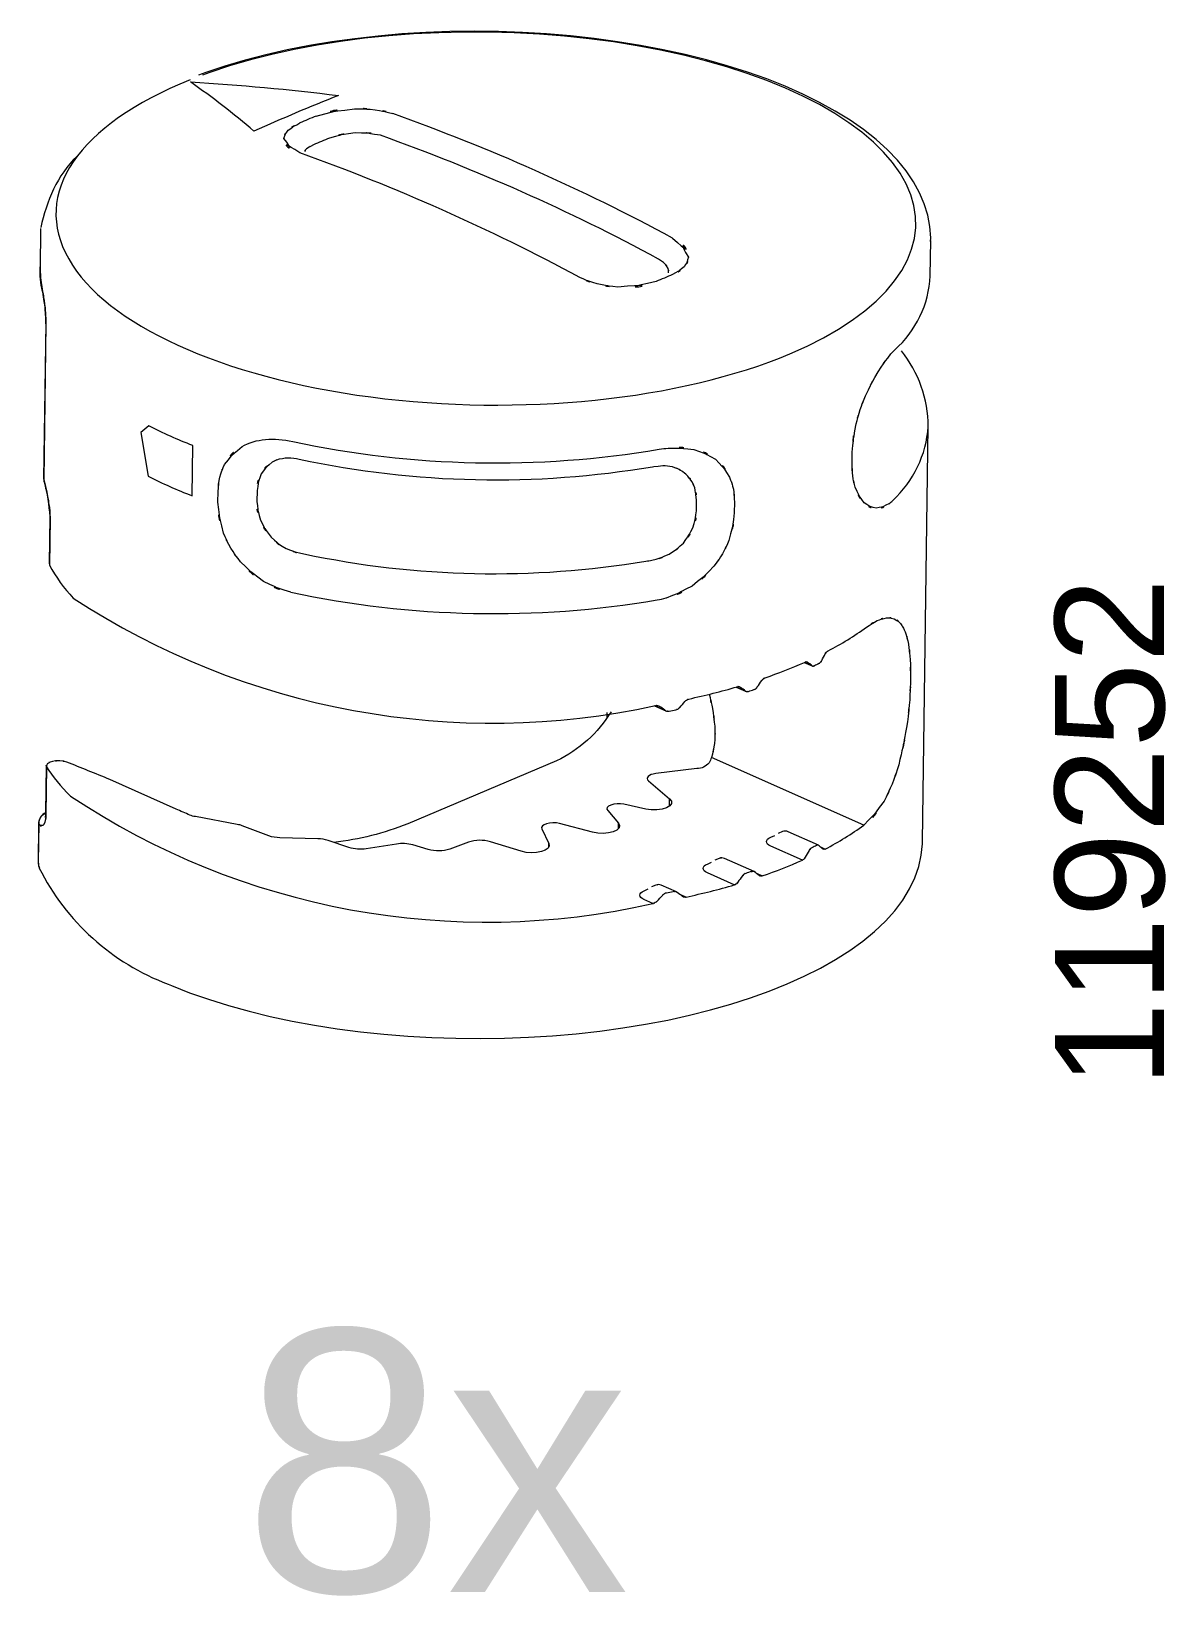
# Model space of a CAD drawing. Header units: metres. Extents: x -8.4 to 7.9, y -3.9 to 2.
# Drawn here: x 1.067 to 1.15, y 0.9134 to 1.0279 of the extents above; entities that cross this region are included whole.
import ezdxf

# ---------------------------------------------------------------- set-up
doc = ezdxf.new("R2010")
doc.units = ezdxf.units.M
doc.header["$MEASUREMENT"] = 0
doc.layers.add('PDF3_Geometry_Num_Penna__7', color=7, linetype='Continuous', lineweight=18)
doc.layers.add('PDF3_Text_Num_Penna__7', color=7, linetype='Continuous', lineweight=18)
doc.styles.add('GENERATED_STYLE_2', font='')
doc.styles.get('GENERATED_STYLE_2').set_extended_font_data('Arial')

msp = doc.modelspace()

# ---------------------------------------------------------------- linework, layer by layer
at = {"layer": 'PDF3_Geometry_Num_Penna__7', "color": 7, "linetype": 'Continuous', "lineweight": 18, "flags": 128}
for points in [[(1.1328128748854, 1.012502225556781), (1.132823299660225, 1.012777737462867), (1.132762240264822, 1.013611719448856), (1.13260140088181, 1.014441233674206), (1.132351206286013, 1.01526479088537), (1.132005699463246, 1.016076434068163), (1.13156041265287, 1.01688212023677), (1.13102130286907, 1.017680360137646), (1.130382413097661, 1.018459239742417), (1.129651189606374, 1.019224716065272), (1.128827632395209, 1.019969342838476), (1.127917698478353, 1.020691630808485), (1.126919898602259, 1.021385622961111), (1.125841679034659, 1.022048340789264), (1.124693464550377, 1.022687230560673), (1.123470787388776, 1.023291867500515), (1.122176626056946, 1.02386225160879), (1.120824383836807, 1.024398382885497), (1.119411082221264, 1.024901750584183), (1.117939699717412, 1.025369376197755), (1.116419171846529, 1.025798281219122), (1.11485098786216, 1.026186976394734), (1.113242594032038, 1.026542907992326), (1.111593990356163, 1.026855651237072), (1.10991560160936, 1.027126695382518), (1.108207427791629, 1.027360508189304), (1.106475425917155, 1.027549643389698), (1.104725553000125, 1.027697079490793), (1.102963766054722, 1.027802816492588), (1.101194532841589, 1.027865365141537), (1.099420831867815, 1.027887703944733), (1.097648620147588, 1.027865365141537), (1.095888322455732, 1.027798348731949), (1.094135471031609, 1.027689633223061), (1.092406447664228, 1.027542197121966), (1.090699763100043, 1.027347104907387), (1.089018395846147, 1.027116270607693), (1.087368302916726, 1.026837780194515), (1.085756930579511, 1.026525036949769), (1.084190235848689, 1.026167616098631), (1.082668218724259, 1.025775942415926), (1.081198325473953, 1.02534256963392), (1.079786513111957, 1.024874944020348), (1.079263785117168, 1.024678362552222)], [(1.122517516193719, 1.004289587949753), (1.12378636021526, 1.004856993550935), (1.124970316784655, 1.005460141237231), (1.126073853662544, 1.006090095487362), (1.127082078313463, 1.006746856301328), (1.12800392625869, 1.007431912932676), (1.128825994216308, 1.008139308367221), (1.129552749946956, 1.008872021112054), (1.130178236436448, 1.009618137138805), (1.130699475177691, 1.010377656447474), (1.131113487663593, 1.011153557545153), (1.131423252401246, 1.011941372671203), (1.13162876939065, 1.012733655557893), (1.131727060124713, 1.013533384712314), (1.131709189082156, 1.014336092373829), (1.131590048798444, 1.015135821528251), (1.13135921449875, 1.01593257217558), (1.131022643197262, 1.016723365808723), (1.130580334893978, 1.01750820242768), (1.130033778842446, 1.018276657257627), (1.129379996535572, 1.01903468731275), (1.128630902001729, 1.019773357071769), (1.127785005987368, 1.020495645041777), (1.126842308492491, 1.021192615701497), (1.125808766531283, 1.021871715318659), (1.124685869357291, 1.022521029864893), (1.123479573984699, 1.0231405593402), (1.122191369667056, 1.023725835983938), (1.12083317043273, 1.024282816810295), (1.119396040760446, 1.024802566297992), (1.117899340946304, 1.025289552207668), (1.116343070990307, 1.025736328271591), (1.114727230892453, 1.026142894489761), (1.113063734681114, 1.026506272355084), (1.111354071609837, 1.026829440374655), (1.109607177199899, 1.02710942004138), (1.107829008465486, 1.027344722101713), (1.106025522420785, 1.027535346555653), (1.104199697572887, 1.027676825642562), (1.102360469443072, 1.027772137869532), (1.100515284299071, 1.02782277249011), (1.09867009915507, 1.027828729504296), (1.096830871025255, 1.027781073390811), (1.094999089163172, 1.02769022892448), (1.093191135357831, 1.027556196105303), (1.091405520355686, 1.027373017919095), (1.089651179678016, 1.027140694365855), (1.087929602578368, 1.026868160966862), (1.086254192338657, 1.02654946070793), (1.084627927465979, 1.026192039856792), (1.083053786467424, 1.025788452145715), (1.081534747850087, 1.025349122349524), (1.080088682656524, 1.024866604200488), (1.079542126604991, 1.024670022732362)], [(1.06771030502948, 1.013464283347761), (1.067668605930181, 1.010494711776221)], [(1.067668159154117, 1.010494562850866), (1.067693476464406, 1.009848226811725), (1.06782453077649, 1.009027648107654)], [(1.068103021189668, 1.006476854633364), (1.067946649567296, 0.9950721509749634)], [(1.12707105783722, 0.9962927431816004), (1.127082971865591, 0.997080558307651)], [(1.080680214165158, 0.993433525297849), (1.080689149686436, 0.9942198511703535)], [(1.083542410556001, 0.9942770385065356), (1.083529007274083, 0.9934907126340318)], [(1.115683480594603, 0.9927973161828234), (1.115692416115881, 0.9935851313088739)], [(1.118468533651742, 0.9934378441331337), (1.118456619623371, 0.9926515182606301)], [(1.12357041845103, 0.9817056536198776), (1.124146759573491, 0.9814495020098952)], [(1.109134637049623, 0.9780428345224845), (1.109128680035437, 0.9776466930791394)], [(1.112606087066303, 0.9785409898337583), (1.113443047559385, 0.9781686764471562)], [(1.068152464407409, 0.974062357643642), (1.068104808293924, 0.9706132464301587)], [(1.113712900301994, 0.9712067139684024), (1.113721835823273, 0.9717309312167386)], [(1.109975171751216, 0.9695400903246161), (1.109979639511856, 0.9699466565427859)], [(1.10489517897906, 0.9682115272358649), (1.104896668232607, 0.9684527863103829)], [(1.121124170575699, 0.9682675231692095), (1.120991627010068, 0.9683375180858904), (1.120894825529552, 0.9684194270309432), (1.120836744641242, 0.9685072929901815), (1.120815895091592, 0.968596648202966), (1.120836744641242, 0.9686830249086575), (1.120894825529552, 0.9687694016143493), (1.120991627010068, 0.9688498213058554), (1.121124170575699, 0.9689153484618971)], [(1.121124170575699, 0.9689168377154442), (1.121430956806259, 0.9690449135204353)], [(1.116486337181472, 0.9663078144274897), (1.116356772122934, 0.966380787851264), (1.116258481388871, 0.9664597182892238), (1.116198911247015, 0.9665490735020084), (1.116179550950911, 0.9666369394612462), (1.116198911247015, 0.9667262946740312), (1.116258481388871, 0.9668126713797223), (1.116356772122934, 0.9668886233105896), (1.116486337181472, 0.9669556397201777), (1.116797591172671, 0.9670852047787151)], [(1.111851333368983, 0.9643501906407346), (1.111720279056899, 0.9644216748109624), (1.111623477576382, 0.9645020945024692), (1.111565396688072, 0.964586981954614), (1.111544547138422, 0.9646763371673985), (1.111565396688072, 0.9647656923801828), (1.111623477576382, 0.9648505798323284), (1.111720279056899, 0.9649280210167417), (1.111851333368983, 0.9649965266798766)], [(1.111851333368983, 0.9649959309784579), (1.112159608853089, 0.9651284745440885)], [(1.11422043791061, 0.9649101499741846), (1.113115411779175, 0.9654045821515924)]]:
    msp.add_lwpolyline(points, dxfattribs=at)
for points in [[(1.083316937569075, 1.020581128195341, 0.02343750320313748), (1.078667487997186, 1.024185121777651, -0.01591872226149915), (1.089495701607771, 1.023191640736841, 0.01083760656752994)], [(1.078786628280898, 0.993905469746706), (1.078837262901476, 0.9975794582456976, -0.02531924082471544), (1.075624943001872, 0.9990101841277326), (1.075043240566644, 0.9985281127547605), (1.075573414829166, 0.9953351531512591, 0.02518200294377908)]]:
    msp.add_lwpolyline(points, format="xyb", close=True, dxfattribs=at)
for points in [[(1.129909872947385, 1.004276482518545, -0.01584698827893838), (1.130193575747976, 1.004584013375879, 0.2016171500902002), (1.132789493604721, 1.009994918286046), (1.132820767929196, 1.012569837667787)], [(1.067826615731455, 1.009027797033009), (1.067840019013373, 1.008872914664182), (1.067841508266919, 1.008859511382264, -0.0726852189113112), (1.067682753838872, 1.010658827517036)], [(1.06784150826692, 1.008855788248398, -0.03961804414294383), (1.068078001730085, 1.007041132802099, -0.02497855712643848), (1.068091405012007, 1.006543722117598), (1.067933544136087, 0.9951375292056508)], [(1.068127742798539, 0.9741496279014619), (1.068078299580798, 0.9707042398218442, 0.2885392279510578), (1.067575080807466, 0.9699225306353341), (1.067543061856219, 0.9670953317028308), (1.067553486631044, 0.9668644974031375), (1.067609929340453, 0.9666640438757907, 0.1888181152529646), (1.07704003172167, 0.9581633846328879), (1.077281290796188, 0.9580636046452784), (1.078612683466678, 0.9575408766504885), (1.080002157025477, 0.9570553799943593), (1.08145268997968, 0.9566041361697977), (1.082956836061553, 0.956185655923256), (1.084507149003365, 0.9558058962689222), (1.086103628805115, 0.9554648572067941), (1.087737339945526, 0.9551655172439659), (1.089406793171051, 0.954903408619798), (1.091100074453318, 0.954681509841383), (1.092826119313606, 0.9544983316551747), (1.094570035216451, 0.9543583418218125), (1.096325865147668, 0.9542570725806563), (1.098095098360802, 0.9542019701994398), (1.099867310081028, 0.9541855884104291), (1.101638032547709, 0.9542109057207178), (1.103402798000204, 0.9542794113838529), (1.105160117184966, 0.9543866376391943), (1.106898076073626, 0.9545370522473813), (1.108613696159089, 0.9547291659548685), (1.11030548818781, 0.9549600002545613), (1.11196451663851, 0.9552295551464616), (1.113587803004096, 0.9555393198841149), (1.115170879523928, 0.955889294467521), (1.116710767690916, 0.9562765003895874), (1.118198531983778, 0.9566979591432212), (1.119635661656063, 0.9571581384890615), (1.121007264172306, 0.9576525706664696), (1.122326742814424, 0.9581797664218983), (1.123577715793408, 0.9587412150088943), (1.124758693855711, 0.9593354271739116), (1.125868187747785, 0.9599624029169498), (1.1268987512019, 0.9606176744773698), (1.127851873471602, 0.9613057096158106), (1.128721597542705, 0.9620205513180873), (1.129504944908116, 0.9627651780912918), (1.130188512285918, 0.963530654414146), (1.130784213704481, 0.964319958793743), (1.131272688867704, 0.965128623469443), (1.131667341057502, 0.9659492021735143), (1.131951788484866, 0.9667727593846791), (1.132133477417528, 0.9676022736100283), (1.132216875616127, 0.9684258308211926), (1.132222385854249, 0.9686055837242444), (1.132636398340151, 0.9989684850284333, 0.169404772027624), (1.130679965956233, 1.004508954997139)], [(1.129762287920935, 0.9933091726267251, 0.03338411131099294), (1.13004226758766, 0.9935563887154284, 0.193187255768083), (1.132638036519052, 0.9989683361030788)], [(1.086155901604594, 0.9978627142702245, 0.09427920575235323), (1.112966933200598, 0.9973027549367743, -0.01867578915087998), (1.113613120314385, 0.9973885359410462)], [(1.084988624674924, 0.9965371296885488, -0.1511336965753186), (1.086631420261963, 0.996572722848325, 0.09419663265784861), (1.112482479021951, 0.9960281028264031), (1.112579280502467, 0.99604597386896), (1.11289351300076, 0.9960757589398883, -0.1489898682987132), (1.114227735252988, 0.9959176002132597)], [(1.067959457147793, 0.9949186089343278, -0.05381497099510068), (1.068376448140789, 0.9923660283557831), (1.068330281280851, 0.9889213849029386)], [(1.068402659003206, 0.9922729500091323), (1.068356492143267, 0.988823838795649, 0.06656706508867388), (1.070099812344694, 0.9864163115125242, 0.2015740567512831), (1.112692463771995, 0.9785545420410309)], [(1.086976033532602, 0.9896508212899706, 0.0941861679103771), (1.111986557590996, 0.9891266040416342, 0.02363641869393936), (1.112422908880094, 0.9891830467510452)], [(1.086004593444279, 0.9868380681168676, 0.09432784078703543), (1.11281264653319, 0.986278108783418, 0.02160955082575213), (1.113461216452651, 0.986422119601355)], [(1.120702413971356, 0.9805770972824086, 0.02155340189063591), (1.123582034628693, 0.9817099724551621), (1.124106251877028, 0.9814761596483759)], [(1.119232371795695, 0.9796221879084512), (1.118583504025525, 0.9799015718737578), (1.119283453192337, 0.9795918071361045, 0.005877329087629315), (1.118908905925414, 0.9798822115776531)], [(1.109447975995784, 0.9781018089629236, -0.1429274871161766), (1.105452159805417, 0.9744993046341583), (1.09456869488826, 0.9699019789363934, -0.06881204202579022), (1.089157641052736, 0.9685394608667837)], [(1.11262202207925, 0.9785432237140776), (1.113381541387918, 0.9782051631590429, 0.005979036829767422), (1.112992548361596, 0.9784924401681452)], [(1.082095898586374, 0.9698553653003914), (1.079031610489281, 0.9704223241255041, -0.05591180018793315), (1.078631299136008, 0.9705390816035466, -0.01276348183388705), (1.077630520752821, 0.9709769221461917), (1.072768107923795, 0.9731408075491241, 0.00280656715822159), (1.06962027270275, 0.9744166510623327)], [(1.12475869385571, 0.9682115272358649), (1.125110604468726, 0.9680544109867188, 0.03614423260550502), (1.127927676477114, 0.9697996672177551), (1.11678954920352, 0.9747588815272974, -0.01676275788019124), (1.116618582896393, 0.974356783069767, -0.2195646261378047), (1.115716244172623, 0.9739408345542548), (1.112704973501784, 0.973572988928292), (1.112532220090401, 0.973541714603817), (1.112372869960935, 0.9734955477438787), (1.112247772663037, 0.9734374668555685), (1.112156928196706, 0.9733630041782482), (1.112103315069035, 0.9732855629938348), (1.112089911787117, 0.9732036540487827), (1.112115229097406, 0.9731202558501837), (1.112185819715506, 0.9730428146657704), (1.113721537972563, 0.9717295908885466), (1.1138511030311, 0.9715598159842564), (1.113852592284647, 0.971385573319326), (1.113731962747388, 0.9712172876685823), (1.113501128447695, 0.9710758085816733), (1.113173492667484, 0.9709730500869709), (1.112789265252511, 0.9709209262128466), (1.112381209780795, 0.9709209262128466), (1.111992365679828, 0.9709769221461917), (1.110385312177897, 0.9713260031774702), (1.11013958534274, 0.9713617452625836), (1.109878965972118, 0.971364723769677), (1.109633239136961, 0.9713319601916559), (1.109420275879824, 0.9712723900497995), (1.109257947243266, 0.9711875025976542), (1.109161145762749, 0.9710832548494053), (1.109138806959553, 0.9709715608334248), (1.109192717937933, 0.9708613560709904), (1.109979490586501, 0.9699465076174312), (1.110064378038647, 0.9697737542060476), (1.110022678939347, 0.9696039793017572), (1.109864818063428, 0.9694446291722914), (1.109599730932167, 0.9693165533673003), (1.109258691870039, 0.9692271981545157), (1.108865528933787, 0.9691914560694019), (1.108466408983349, 0.9692078378584119), (1.108093202044619, 0.9692767902976109), (1.105674654285251, 0.9699152332929568), (1.105443819985557, 0.9699614001528951), (1.105192136136214, 0.9699748034348132), (1.10494492004751, 0.9699539538851634), (1.104721532015549, 0.9699077870252248), (1.10454282158998, 0.969833324347904), (1.104417724292082, 0.9697395013744803), (1.104362621910865, 0.9696322751191389), (1.10437885477452, 0.9695269848934078), (1.104896519307252, 0.9684521906089643), (1.104923325871087, 0.9682839049582201), (1.104829502897664, 0.9681200870681148), (1.104628453668898, 0.9679786079812063), (1.104342516987988, 0.9678684032187719), (1.103992542404582, 0.9678013868091833), (1.103608314989608, 0.9677805372595338), (1.103224087574635, 0.9678103223304617), (1.102875006543356, 0.9678886570670029), (1.100614319659907, 0.9685811599660832, 0.1539269450770402), (1.099012329620035, 0.968554800178312), (1.097648173371524, 0.9680529217331719, -0.1497208518071511), (1.09606762858272, 0.9680174774987671), (1.094932817380357, 0.968351070293163, 0.1059983657540605), (1.09374111669252, 0.9684188313295248), (1.091534042936742, 0.9680733245067576, -0.1158328662372638), (1.090268177422294, 0.9681629775702514), (1.088740203283678, 0.9686812378044023, 0.07605860413715082), (1.087987832392032, 0.9688039522966261), (1.085214842288619, 0.9688739472133072, -0.08344024687308345), (1.084406922239692, 0.9690172134044719), (1.082454510840349, 0.9697588616705839)], [(1.069899954518766, 0.9719261723566734, 0.2057886444322643), (1.112492605946066, 0.9640644028851795), (1.111849248414018, 0.9643503395660895)], [(1.067549465646468, 0.9670311448749807), (1.06758535665693, 0.9698577481060651, -0.2913575099330145), (1.068079788834345, 0.9707085586571285), (1.068070853313066, 0.9705224019638279), (1.068051493016963, 0.9704002831730221), (1.068044046749231, 0.9703541163130831)], [(1.124917150433048, 0.9680718352532116, -0.0002467875136603808), (1.124623320708342, 0.9683235191025541), (1.122384972628089, 0.9693213189786485, 0.200719496593154), (1.121986597304424, 0.9693269781421252), (1.121673854059678, 0.9691944345764947)], [(1.117523304425836, 0.9673584828044814, 0.2049213351071018), (1.117348763910197, 0.9673680140271788), (1.117038999172544, 0.9672369597150945)], [(1.12026323310052, 0.9661171899735499, -0.0003706404190113145), (1.119905514398672, 0.9664029777291059), (1.117747586009926, 0.9673620570129933)], [(1.120069779064842, 0.9662793696847531), (1.120501811518654, 0.9660859156490746, 0.02225062875985105), (1.123432215721924, 0.9672414274757339), (1.121123872724989, 0.9682675231692097)], [(1.114416721528027, 0.964771947245078), (1.11493602423966, 0.964540666169321, 0.01813129895512621), (1.11845691747408, 0.965434367222521), (1.116486635032181, 0.9663070698007166)], [(1.112891130195086, 0.9653972848092149, 0.2282527119766088), (1.1127151004259, 0.9654060714051391), (1.1124038464347, 0.9652765063466013)]]:
    msp.add_lwpolyline(points, format="xyb", dxfattribs=at)
at = {"layer": 'PDF3_Geometry_Num_Penna__7', "color": 7, "linetype": 'Continuous', "lineweight": 18}
for centre, radius, start, end in [((1.167349592873176, 0.833320016865112), 0.2044504915289396, 112.8786540097998, 113.2419868387407), ((1.044851763830204, 0.8850270039613921), 0.1452141284301655, 61.58882455882114, 70.44135997433419), ((1.121582528552389, 0.940991792570762), 0.085590266017975, 112.4807118136978, 113.3411627056809), ((1.043989059737406, 0.8836717264917922), 0.1449835909992863, 61.61455625863782, 70.42467732645272), ((1.036746645041716, 0.8792075877924641), 0.1484286113844182, 61.68615216278367, 70.34712714714178), ((1.169079811051095, 0.877569364459964), 0.143530309987033, 112.5941150361484, 113.1115139823005), ((1.114894975673332, 1.002577218445435), 0.02257548361283198, 297.473372566405, 305.8934132041498), ((1.091384981279781, 1.000003370513945), 0.03807857632611333, 331.5084725142854, 332.3465536139026), ((1.132405315835256, 0.9649644148133236), 0.01837455560014246, 114.9642813981335, 116.1378635105667), ((1.104376353130727, 1.028754724724732), 0.05087498433764368, 282.2088015635807, 286.2970510652563), ((1.084508551393896, 1.00472947652631), 0.04342064505632665, 325.141675981007, 325.887904200938), ((1.071650202711969, 1.016210106979527), 0.05710850995333594, 318.5649613015239, 319.1463060209763), ((1.10616454710956, 1.020669757377895), 0.04319026443908043, 287.9619035012641, 288.5298055539853), ((1.109383805715713, 1.001534460612842), 0.02378020513328136, 280.4068690364034, 281.6095351171645), ((1.192562738642548, 0.9282999630668403), 0.07926370352446635, 149.9974883480959, 150.3981957216246), ((1.132146849549613, 0.9518915854338819), 0.01812839283378095, 115.059372651862, 116.255170311212), ((1.139325303833669, 0.9053190988626074), 0.0641602123517458, 107.80313451855, 108.1862745135548), ((1.219514856523089, 0.8934617528670281), 0.1239674988459625, 144.1390405818851, 144.4018892411095), ((1.074825970889496, 0.9991989084952067), 0.05162232374745604, 317.3628854234808, 318.0111145807039), ((1.132136131179315, 0.8723572029322), 0.09433701800033821, 101.09174624524, 101.3933051661295), ((1.104786593098956, 0.9520180400741274), 0.01598267989671687, 51.89539024984114, 53.55264561617404)]:
    msp.add_arc(centre, radius, start, end, dxfattribs=at)
msp.add_ellipse((1.100282121726223, 1.014183036075199), major_axis=(-0.03144636181675729, 0.0004293888086347522), ratio=0.4337446422475713, start_param=5.476388162031118, end_param=8.645239285091778, dxfattribs=at)
for points in [[(1.087863181870198, 1.021686452177486), (1.091884166445503, 1.022660423996838), (1.086281594603911, 1.021588161443423), (1.090665957044539, 1.0222196049471)], [(1.09066595704454, 1.0222196049471), (1.092960896759556, 1.022167481072976), (1.089933244299707, 1.022305981652792), (1.092179038647692, 1.022152588537511)], [(1.092179038647692, 1.022152588537512), (1.09417463839988, 1.021762404108353), (1.091605676032324, 1.022338745230813), (1.093465753711789, 1.021862184095962)], [(1.085814415766403, 1.020644719321773), (1.086993904575159, 1.021472744293576), (1.085273816729056, 1.020400481740162), (1.086670736555587, 1.021179361344934)], [(1.086666268794949, 1.018990158631712), (1.084469619813995, 1.020479412178121), (1.086783919825115, 1.018378075424138), (1.085512097296482, 1.020043060889022)], [(1.085512097296482, 1.020043060889023), (1.085838243823145, 1.02095299480588), (1.085235096136849, 1.019745210179741), (1.085814415766402, 1.020644719321773)], [(1.090712570680542, 1.020461838986274), (1.087805547757952, 1.019989745612062), (1.091521235356243, 1.020762668202649), (1.08885547150817, 1.020077611571301)], [(1.092565202092275, 1.020275682292973), (1.089908373765481, 1.02067480224341), (1.093615125842494, 1.020303978110355), (1.090712570680542, 1.020461838986274)], [(1.087671217088066, 1.019577669155771), (1.086853616891087, 1.019145785627312), (1.087872266316831, 1.019729573017504), (1.087161892375194, 1.019284286207129)], [(1.087161892375194, 1.019284286207128), (1.086928079568408, 1.01900132803331), (1.087212526995772, 1.019384066194737), (1.087018924034738, 1.019093661753188)], [(1.070364452699891, 1.018734155947084), (1.06892583377406, 1.017377445966307), (1.068143975662195, 1.015419077552778), (1.067721027655014, 1.013541128830757)], [(1.113944032452397, 1.012750930899031), (1.116133235165618, 1.010704696526265), (1.113830849182869, 1.013511939461246), (1.115093736190224, 1.011351032565406)], [(1.113275208684704, 1.010968741180043), (1.112743545168636, 1.01135147934147), (1.113467322392191, 1.010849600896331), (1.112914809326473, 1.011220425029386)], [(1.113610290732646, 1.010539836158678), (1.113178407204188, 1.011192129212005), (1.113847082046526, 1.01033580842282), (1.113275208684704, 1.010968741180043)], [(1.11479290697385, 1.010645126384409), (1.113610439658001, 1.009763488284934), (1.115329038250557, 1.010886385458927), (1.113935096931118, 1.010082188543866)], [(1.115093736190224, 1.011351032565407), (1.114766100410014, 1.010274302251353), (1.115370737349857, 1.011681646852709), (1.114792906973851, 1.010645126384408)], [(1.068000262694966, 1.007992914743609), (1.067733686310159, 1.00968470677233), (1.068082171640019, 1.007617622849914), (1.06782453077649, 1.009027945958364)], [(1.108429922271462, 1.009398025464646), (1.106438790279913, 1.010071168067622), (1.10899881712619, 1.009107621023096), (1.107146185714457, 1.009879054360137)], [(1.113643054310667, 1.010218157392653), (1.113614758493286, 1.010703654048782), (1.11368326415642, 1.010055828756094), (1.113610290732646, 1.010539836158678)], [(1.109941514621068, 1.009171658925591), (1.10765104266669, 1.00945014933877), (1.110672738112354, 1.008997416260661), (1.108429922271463, 1.009398025464645)], [(1.112742800541863, 1.009579714397308), (1.108724794473651, 1.008735307636493), (1.114324387808149, 1.009551418579926), (1.109941514621067, 1.009171658925591)], [(1.068074725372286, 1.007246798716858), (1.067967499116945, 1.008387566933407), (1.068122381485772, 1.006896824133452), (1.068000262694967, 1.007992914743609)], [(1.068103021189668, 1.006476854633364), (1.068074725372286, 1.007620601357007), (1.068129827753503, 1.006079223936473), (1.068074725372286, 1.007246798716859)], [(1.128053667327141, 1.00121591755532), (1.129402931040187, 1.003938273038156), (1.12757263843165, 1.000420656161537), (1.128969558258182, 1.002974725993629)], [(1.128969558258182, 1.002974725993629), (1.130390306141456, 1.005028406634127), (1.128507889658795, 1.00242668068855), (1.12990778799242, 1.004276333593189)], [(1.127663482897981, 1.0002076929044), (1.12823237775271, 1.001732688535923), (1.127456476655031, 0.9997147499805388), (1.128053667327141, 1.001215917555319)], [(1.12736116442806, 0.9991607476612749), (1.127797515717158, 1.000737867166922), (1.127188411016677, 0.998643976680671), (1.127663482897982, 1.000207692904401)], [(1.127082674014882, 0.9970802604569413), (1.127396906513174, 1.000171950819287), (1.12684290419391, 0.9960139549177125), (1.127361164428061, 0.9991607476612745)], [(1.081164072642386, 0.996195792775729), (1.082934795109066, 0.9983269146006404), (1.080379236023428, 0.9956939143305887), (1.082444830692296, 0.9975122929107547)], [(1.082444383916234, 0.9975130375375278), (1.083455587074245, 0.998089378659988), (1.084772087209271, 0.9981638413373082), (1.086155603753885, 0.997863012120934)], [(1.113612524612966, 0.9973879402396295), (1.116504655000092, 0.9973566659151549), (1.112713015470935, 0.9975577151439201), (1.115505365870452, 0.9972866709984733)], [(1.115505365870452, 0.9972866709984736), (1.117947741686563, 0.9963573767855145), (1.114808395210733, 0.9977706784010567), (1.117072060601274, 0.9965807648174763)], [(1.117072060601274, 0.9965807648174758), (1.118768320390634, 0.9947191978844643), (1.116683365425661, 0.9973626229293404), (1.11811453808376, 0.9952568184147179)], [(1.080820055073165, 0.9952694770698625), (1.08129512695447, 0.9966887356995897), (1.080596667041204, 0.994837593541404), (1.081164072642386, 0.996195792775729)], [(1.083834602101807, 0.9954995667427826), (1.083283578289635, 0.9937243765154629), (1.083868854933374, 0.9961712200922133), (1.083542708406711, 0.9942768895811822)], [(1.084644756031053, 0.9963633337997002), (1.083329745149574, 0.9951600169342019), (1.084947074500974, 0.9968830832873974), (1.083834602101808, 0.9954995667427833)], [(1.084992347808785, 0.9965283430926424), (1.084468130560449, 0.996281127003938), (1.085168079727261, 0.996613230544787), (1.084645351732472, 0.9963630359489901)], [(1.114672128511236, 0.9956712776766832), (1.11401536769727, 0.9960465695703784), (1.114904452064476, 0.9955595836607025), (1.11422684170086, 0.9959155152582946)], [(1.127121096756379, 0.9953516838656244), (1.127018338261677, 0.9967396681708776), (1.127121096756379, 0.9948542731811234), (1.127068972882255, 0.9962899135998613)], [(1.067945904940522, 0.995071853124254), (1.068353960412238, 0.9933041091646662), (1.06780591510716, 0.9957613775162417), (1.068222906100156, 0.9938461974555588)], [(1.067932799509314, 0.9951394652352612), (1.068005772933088, 0.9951394652352612), (1.067886983009136, 0.9949205449639382), (1.067959606073149, 0.9949205449639382)], [(1.080689000761081, 0.9942195533196438), (1.080836436862176, 0.9958190116284871), (1.08058177450574, 0.9937191641280501), (1.080820055073165, 0.9952694770698618)], [(1.115063802193942, 0.9953347063751949), (1.114494907339213, 0.9958559451164384), (1.115275276197532, 0.995190248781193), (1.114672128511236, 0.9956712776766823)], [(1.115352717381945, 0.9949430326924895), (1.114928280121219, 0.9955461803787851), (1.115518024525596, 0.994755386745642), (1.115063802193942, 0.9953347063751954)], [(1.115556745117803, 0.9945007243892059), (1.115275276197532, 0.9951723777386363), (1.11567439614797, 0.9942937181462554), (1.115352717381945, 0.9949430326924904)], [(1.115692267190526, 0.9935848334581645), (1.115529938553968, 0.99498026403115), (1.115805450460053, 0.9931455036619738), (1.115556745117803, 0.9945007243892054)], [(1.11811453808376, 0.9952568184147179), (1.118558335640591, 0.9939835066325384), (1.118020715110337, 0.9957140192534661), (1.118387071482754, 0.9943945406113475)], [(1.118387071482754, 0.9943945406113472), (1.11854642161222, 0.9929827282493513), (1.118385582229207, 0.9948904620423011), (1.118468980427806, 0.9934384398345528)], [(1.12794614322109, 0.9933814014237252), (1.126899197977964, 0.9949555424222789), (1.128203784084619, 0.9926591134537164), (1.127299807181949, 0.9945296159080057)], [(1.127299807181948, 0.9945296159080061), (1.127007913486852, 0.9957329327735045), (1.127360866577351, 0.9940902861118157), (1.127121096756378, 0.9953516838656247)], [(1.068222906100154, 0.9938461974555588), (1.068417998314735, 0.9927143647602878), (1.068163335958298, 0.9942468066595431), (1.068349492651599, 0.9930792318791579)], [(1.081099439038471, 0.9911606265353199), (1.080287795855678, 0.994573995663689), (1.081121777841668, 0.990030283093595), (1.08068095879193, 0.9934332274471407)], [(1.083529305124793, 0.9934910104847403), (1.083801838523786, 0.9914298835765105), (1.083288046050274, 0.9941745778625424), (1.083786945988321, 0.9921164294614047)], [(1.11845691747408, 0.9926518161113393), (1.118007162903065, 0.989618206637304), (1.118811359818126, 0.9936689762835369), (1.118053329763003, 0.9906279205417694)], [(1.068349492651599, 0.9930792318791586), (1.068453740399848, 0.9918565547175573), (1.068346514144506, 0.9934723948154107), (1.06840310577927, 0.9922720564570042)], [(1.083786945988321, 0.9921164294614049), (1.084854740781097, 0.9901923138794448), (1.08329400306446, 0.9926897920767725), (1.084565825593093, 0.9908669457359667)], [(1.115428222536748, 0.9915637674703326), (1.115909251432238, 0.9934104418678802), (1.115401415972912, 0.9909501950092128), (1.115681395639638, 0.992796869406759)], [(1.12883373833475, 0.9929822814732874), (1.127478517607517, 0.993426079030117), (1.129249240074198, 0.9926218821150563), (1.127946143221091, 0.9933814014237259)], [(1.129761543294162, 0.9933099172534974), (1.128373558988909, 0.9926695382285413), (1.130226190400642, 0.9933292775496003), (1.12883373833475, 0.9929822814732876)], [(1.081620677779715, 0.9900675144322555), (1.080795631315004, 0.9916937793049345), (1.081844065811676, 0.9895075550988055), (1.081099439038471, 0.991160626535319)], [(1.114729762623482, 0.9904438488034328), (1.115863084572299, 0.9920820277044837), (1.114464675492221, 0.9898347441029516), (1.115428222536747, 0.9915637674703321)], [(1.082328073214259, 0.9890741823168006), (1.081234961111195, 0.9905366292993747), (1.082646773473191, 0.9885514543220113), (1.081620677779715, 0.9900675144322553)], [(1.084567761622703, 0.9908694774669966), (1.086155305903176, 0.9895261707681355), (1.083957167668676, 0.9911971132472064), (1.085669809247046, 0.9900325169739146)], [(1.113679838873264, 0.989617313085176), (1.115310571506582, 0.9907819093584682), (1.113210724006145, 0.9891258594148613), (1.114729762623482, 0.9904438488034337)], [(1.118053329763003, 0.9906279205417694), (1.117392101188398, 0.989152070277278), (1.118321395401357, 0.9911000139159811), (1.117588682656524, 0.9896509702153242)], [(1.084016439959823, 0.9876303510035573), (1.081398332225236, 0.9896676498550445), (1.084775959268492, 0.9867829657356504), (1.082326137184649, 0.9890734376900281)], [(1.085669809247046, 0.9900325169739153), (1.087602860350286, 0.9893638421315771), (1.084990709629884, 0.990132296961524), (1.086975884607248, 0.9896512680660348)], [(1.112422908880094, 0.9891824510496248), (1.114339578194323, 0.9897498566508061), (1.111824228954438, 0.9888801325797034), (1.113679838873264, 0.989617313085176)], [(1.116969153181218, 0.9887425255520153), (1.114656342423644, 0.9864520535976387), (1.117855259041332, 0.9893620550273214), (1.115372673379467, 0.9872919925978121)], [(1.117588682656524, 0.9896509702153247), (1.116689173514493, 0.98827192143135), (1.117929721718651, 0.9900858322508765), (1.116969153181218, 0.988742525552015)], [(1.086004593444279, 0.9868380681168676), (1.082984387252162, 0.9878820348528998), (1.086960694221074, 0.9862974690795205), (1.084016439959823, 0.9876303510035569)], [(1.115372673379467, 0.987291992597813), (1.112552027162568, 0.9858578414326207), (1.1163749410162, 0.9875972895748268), (1.113461961079425, 0.9864192900196174)], [(1.128129768183362, 0.9842906999257346), (1.129319681766943, 0.9850576655021357), (1.127758944050306, 0.9841119895001655), (1.128907158534587, 0.9847642825534921)], [(1.128907158534588, 0.9847642825534928), (1.129955593031259, 0.9851276604188157), (1.12858696902211, 0.9847166264400073), (1.129589236658844, 0.9849668210358045)], [(1.129589236658843, 0.984966821035804), (1.130467896251224, 0.9849221434294115), (1.129333085048861, 0.9850576655021355), (1.130156642260025, 0.984899804626215)], [(1.130156642260025, 0.9848998046262156), (1.130869994708755, 0.9844440930410148), (1.129957082284806, 0.9851276604188159), (1.130616821605865, 0.9845557870569943)], [(1.130616821605865, 0.984555787056995), (1.131151463629026, 0.9836935092536248), (1.130467896251225, 0.9849206541758657), (1.130956371414447, 0.9839437038494221)], [(1.130956371414447, 0.9839437038494212), (1.131334641815234, 0.9826599672924166), (1.130864037694569, 0.9844455822945608), (1.131194651981873, 0.9830501517215753)], [(1.131194651981872, 0.9830501517215757), (1.131410593746101, 0.9813821877495972), (1.131149974375479, 0.9836771274646143), (1.131325706293955, 0.981901937237295)], [(1.125113434050465, 0.9823296508558232), (1.125223638812899, 0.9825083612813925), (1.125070245697619, 0.9822775269816986), (1.125192364488425, 0.9824473018859892)], [(1.125192364488425, 0.9824473018859894), (1.125323418800509, 0.9825798454516197), (1.12514470837494, 0.982411559800876), (1.125278741194117, 0.9825277215774959)], [(1.125278741194117, 0.9825277215774955), (1.125333682339052, 0.9825277215774955), (1.125258771344946, 0.982547081873598), (1.12531001551859, 0.982547081873598)], [(1.131325706293956, 0.9819019372372944), (1.131389744196452, 0.9798631491322605), (1.131327195547502, 0.9826301822214885), (1.131354002111338, 0.9805184206926805)], [(1.123629988592887, 0.9817303752287476), (1.123781892454621, 0.9817750528351399), (1.123582332479402, 0.9817303752287476), (1.123725300819857, 0.9817542032854898)], [(1.123725300819857, 0.9817542032854902), (1.123862312146127, 0.9817244182145619), (1.123688069481197, 0.9817750528351397), (1.123814656032642, 0.9817273967216542)], [(1.12410565617561, 0.9814766064244398), (1.124226000394829, 0.9814766064244398), (1.123717246318039, 0.9817119084847725), (1.123837590537257, 0.9817119084847725)], [(1.123814656032642, 0.9817273967216551), (1.123856804802215, 0.9817273967216551), (1.123795544638789, 0.9817110149326445), (1.123839973342931, 0.9817110149326445)], [(1.12410565617561, 0.9814766064244398), (1.12422181795223, 0.9814081007613047), (1.124062467822764, 0.9814855419457182), (1.124183097360024, 0.981440864339326)], [(1.124183097360023, 0.981440864339326), (1.124323087193386, 0.981440864339326), (1.124136930500084, 0.9814229932967695), (1.124275431079899, 0.9814468213535124)], [(1.124275431079901, 0.9814468213535117), (1.124327724877455, 0.9814468213535117), (1.12425696351766, 0.9814602246354291), (1.124311173165014, 0.9814602246354291)], [(1.124649531570759, 0.9816221064959243), (1.124791010657667, 0.9817174187228941), (1.124600386203727, 0.9815818966501704), (1.124741865290637, 0.9816921014126048)], [(1.124741865290636, 0.9816921014126052), (1.12486845184208, 0.9818454945278856), (1.124703144698429, 0.9816310420172027), (1.124828241996327, 0.9817978384144013)], [(1.124828241996328, 0.9817978384144002), (1.124897712122635, 0.9817978384144002), (1.124778506354507, 0.9818395375137008), (1.12485207005307, 0.9818395375137008)], [(1.131354002111338, 0.9805184206926802), (1.131269114659192, 0.9782294379918492), (1.131410593746101, 0.9813196391006482), (1.13128698570175, 0.9789740647650531)], [(1.116617242568201, 0.979401182682164), (1.116999980729628, 0.9777793855701242), (1.116507037805766, 0.9799313569446855), (1.116861480149812, 0.9783244523681103)], [(1.118654690345044, 0.9799240596023082), (1.118839357784798, 0.9799523554196898), (1.11859809871028, 0.9799255488558547), (1.118778298389396, 0.9799374628842257)], [(1.118778298389395, 0.9799374628842259), (1.118937648518861, 0.9798957637849262), (1.118727663768817, 0.9799612909409681), (1.118879567630551, 0.9799017207991116)], [(1.118879567630551, 0.9799017207991123), (1.118931199859855, 0.9799017207991123), (1.118861673324086, 0.9798823605030087), (1.118909352701479, 0.9798823605030087)], [(1.120007081490537, 0.9797763256505048), (1.120169410127096, 0.9799178047374135), (1.119960914630599, 0.9797197340157409), (1.120109839985239, 0.9798746163845675)], [(1.120109839985239, 0.9798746163845675), (1.120182874169577, 0.9798746163845675), (1.120068713581246, 0.9799118477232276), (1.120138135802621, 0.9799118477232276)], [(1.120458176389745, 0.980377090531126), (1.120598166223107, 0.9805453761818699), (1.120406052515621, 0.9803294344176408), (1.120551999363169, 0.9804858060400128)], [(1.120551999363169, 0.9804858060400137), (1.12071730650682, 0.980606435577273), (1.120493918474859, 0.9804589994761788), (1.120665182632696, 0.9805602687173336)], [(1.120665182632696, 0.9805602687173345), (1.120725123931675, 0.9805602687173345), (1.120641010474604, 0.9805766505063453), (1.120702413971356, 0.9805766505063453)], [(1.114845775474747, 0.978852988451731), (1.115015550379038, 0.9790153170882891), (1.114781737572252, 0.9788098000988843), (1.114963426504914, 0.978957236199979)], [(1.114963426504914, 0.9789572361999797), (1.115161497226586, 0.9790629732017748), (1.114891942334686, 0.978933408143237), (1.115095970070545, 0.9790227633560211)], [(1.115095970070545, 0.9790227633560216), (1.11515592986707, 0.9790227633560216), (1.115071797912452, 0.9790302096237542), (1.115133201409205, 0.9790302096237542)], [(1.116861480149812, 0.9783244523681103), (1.117141459816537, 0.976367573208129), (1.116815313289873, 0.978949938857602), (1.117020830279277, 0.9770347587969208)], [(1.119232073944986, 0.9796215922070324), (1.119375042285442, 0.9795456402761655), (1.119179950070861, 0.9796364847424968), (1.119327386171955, 0.979575425347095)], [(1.119327386171956, 0.9795754253470941), (1.119498650329793, 0.9795650005722689), (1.1192678160301, 0.9795650005722685), (1.119445037202123, 0.9795754253470932)], [(1.119445037202123, 0.9795754253470941), (1.119502116620728, 0.9795754253470941), (1.119423797997803, 0.9795843608683723), (1.119483757794329, 0.9795843608683723)], [(1.119892408967464, 0.9797182447621946), (1.120066651632393, 0.9797986644537005), (1.119834328079154, 0.9796780349164413), (1.120007081490537, 0.9797763256505043)], [(1.131121678558098, 0.9773552461601072), (1.130244508219263, 0.9725643175013092), (1.131526755522721, 0.9788683277632586), (1.130479810279594, 0.9742024964023588)], [(1.131286985701749, 0.9789740647650538), (1.131057640655602, 0.9765540277521392), (1.131389744196452, 0.9797871972013936), (1.131121678558098, 0.9773552461601067)], [(1.112691868070576, 0.9785540952649665), (1.11291823460963, 0.978567498546884), (1.112618894646801, 0.9785645200397908), (1.112843771932309, 0.9785540952649658)], [(1.112843771932309, 0.9785540952649665), (1.113044821161075, 0.9784915466160173), (1.11278122328336, 0.9785928158571728), (1.112973336990847, 0.9785094176585742)], [(1.112973336990847, 0.9785094176585742), (1.113011770121081, 0.9785094176585742), (1.11295899932594, 0.9784915466160169), (1.11299269728695, 0.9784915466160169)], [(1.113381243537209, 0.9782050142336884), (1.113556975455685, 0.9781126805138114), (1.113315716381166, 0.9782213960226998), (1.113503362328014, 0.9781499118524719)], [(1.113503362328014, 0.9781499118524712), (1.113707390063873, 0.9781260837957286), (1.113427410397148, 0.9781424655847386), (1.113640373654283, 0.9781424655847386)], [(1.113640373654284, 0.978142465584739), (1.11369892992201, 0.978142465584739), (1.113620085217376, 0.978145444091832), (1.11367909424649, 0.978145444091832)], [(1.114169505439323, 0.9782406073934475), (1.114386936457099, 0.9783120915636752), (1.114100999776189, 0.9782048653083346), (1.114313963033325, 0.9782942205211191)], [(1.114313963033325, 0.9782942205211185), (1.114510544501451, 0.9784327211009345), (1.114255882145014, 0.9782391181399017), (1.114445017345408, 0.9783895327480889)], [(1.114445017345409, 0.9783895327480885), (1.114494790507174, 0.9783895327480885), (1.114413655493435, 0.9784178285654703), (1.114464377641513, 0.9784178285654703)], [(1.117020830279278, 0.9770347587969199), (1.117052104603752, 0.9751046862007737), (1.117075932660495, 0.977617056933566), (1.117013384011544, 0.975780807310844)], [(1.117013384011546, 0.9757808073108436), (1.116709576288078, 0.9742170910871135), (1.117147416830723, 0.9762588576992404), (1.116791485233132, 0.9747576901244603)], [(1.06857288068356, 0.9744656475040094), (1.067957818968894, 0.9742243884294912), (1.06870542424919, 0.9745743630128976), (1.068199078043412, 0.9742928940926254)], [(1.068199078043412, 0.9742928940926261), (1.068053131195864, 0.9739503657769519), (1.06814993267638, 0.9744090558692462), (1.068152911183473, 0.974062059792933)], [(1.069120925988639, 0.9745147928710411), (1.068285454749104, 0.9744730937717414), (1.069381545359261, 0.9745698952522579), (1.06857288068356, 0.9744656475040094)], [(1.069619825926686, 0.974416502136978), (1.068906473477956, 0.9745907448019082), (1.069901294846957, 0.974400120347968), (1.069120925988639, 0.974514792871042)], [(1.130479810279596, 0.9742024964023592), (1.129782839619876, 0.9720669068168084), (1.130740429650217, 0.97486968199115), (1.129998781384105, 0.9728011088151882)], [(1.068152464407409, 0.974062357643642), (1.068590304950054, 0.9733356019129942), (1.069172603086699, 0.9726237387178107), (1.069902337324439, 0.9719267680580916)], [(1.129998781384105, 0.9728011088151882), (1.129137992834281, 0.9709082675577023), (1.130317481643037, 0.9733774499376482), (1.129407547726181, 0.9715665176252151)], [(1.129407547726181, 0.9715665176252151), (1.127270468887084, 0.9687041723090171), (1.130229615683799, 0.972235192467553), (1.12792722970105, 0.9698002629191735)], [(1.068104510443215, 0.9706133953555132), (1.068012176723338, 0.969655805325172), (1.068170037599257, 0.97082635861265), (1.068030047765895, 0.9700281187117747)], [(1.067885590171893, 0.9697809026230704), (1.067428389333145, 0.9697719671017917), (1.068022601498162, 0.9696185739865126), (1.067583271701972, 0.9698583438074848)], [(1.068030047765894, 0.9700281187117745), (1.067820063015851, 0.969602192197502), (1.068105999696762, 0.9700951351213627), (1.067885590171893, 0.9697809026230697)], [(1.082454510840349, 0.9697588616705839), (1.082336859810183, 0.9697990715163367), (1.082219208780016, 0.9698333243479043), (1.082095600735663, 0.9698526846440085)], [(1.117747288159216, 0.9673622059383471), (1.117622190861318, 0.9674202868266577), (1.117474754760223, 0.9674202868266581), (1.117346678955232, 0.9673681629525337)], [(1.123559695825497, 0.9673391225083781), (1.123419705992134, 0.9672110467033868), (1.123613308953167, 0.9673674183257606), (1.123464383598526, 0.9672557243097799)], [(1.123644583277642, 0.9674537950314517), (1.123525442993929, 0.9672750846058829), (1.123686282376942, 0.9675044296520292), (1.123559695825497, 0.9673391225083776)], [(1.123944221091179, 0.9679784590558518), (1.124015736280793, 0.9679784590558518), (1.123845899337731, 0.9679352707030056), (1.123917414527344, 0.9679352707030056)], [(1.124032087050417, 0.9680812175505535), (1.12389805423124, 0.9679322921959128), (1.124070807642624, 0.9681407876924102), (1.12394422109118, 0.9679784590558516)], [(1.124127399277388, 0.9681497232136884), (1.123981452429839, 0.9680573894938107), (1.124175055390873, 0.968192911566534), (1.124032087050418, 0.9680812175505538)], [(1.124498819111862, 0.9683285825646124), (1.124553578298503, 0.9683285825646124), (1.124419587123327, 0.9683136900291487), (1.124467544787387, 0.9683136900291487)], [(1.124589663578193, 0.9683345395787983), (1.12444967374483, 0.9683300718181587), (1.124635830438132, 0.9683509213678083), (1.124498819111862, 0.9683285825646115)], [(1.12466561550906, 0.9682987974936839), (1.124553921493079, 0.968364324649726), (1.124705825354813, 0.9682883727188589), (1.124589663578194, 0.9683345395787988)], [(1.124940829564436, 0.9680544109867188), (1.124983786204626, 0.9680544109867188), (1.124874826436233, 0.9680722820292751), (1.124917001507693, 0.9680722820292751)], [(1.125019760002396, 0.9680305829299762), (1.124893173450951, 0.9680544109867188), (1.125058480594602, 0.9680097333803268), (1.124940829564436, 0.9680544109867195)], [(1.125110604468726, 0.9680544109867188), (1.124973593142457, 0.9680082441267801), (1.125153792821573, 0.9680588787473581), (1.125019760002395, 0.9680305829299765)], [(1.067557805466329, 0.9668674759102305), (1.067647160679113, 0.9665651574403091), (1.067513127859936, 0.9669627881372007), (1.06762333262237, 0.9666679159350124)], [(1.06754886994505, 0.9670298045467893), (1.067556316212781, 0.9667810992045387), (1.067536955916678, 0.9671102242382952), (1.067557805466329, 0.9668674759102307)], [(1.119181290399054, 0.966216225334386), (1.119017472508949, 0.9660762355010235), (1.119228946512539, 0.9662743062226957), (1.119072574890166, 0.9661194238538686)], [(1.119300430682766, 0.9662743062226953), (1.119121720257197, 0.9661983542918287), (1.11935702231753, 0.9663145160684485), (1.119181290399054, 0.9662162253343869)], [(1.11974497286637, 0.9664178702645692), (1.119803491245856, 0.9664178702645692), (1.119651373701407, 0.9664059562361984), (1.119710720034802, 0.9664059562361984)], [(1.119859645389443, 0.9664178702645692), (1.119694338245792, 0.9664282950393943), (1.119917726277753, 0.9664282950393945), (1.119744972866369, 0.96641787026457)], [(1.119953468362867, 0.9663717034046306), (1.11981943554369, 0.9664506338425902), (1.120004102983445, 0.9663597893762599), (1.119859645389442, 0.9664178702645696)], [(1.123464383598526, 0.967255724309779), (1.123518367755728, 0.967255724309779), (1.123372838039096, 0.9672408317743149), (1.123430130766958, 0.9672408317743149)], [(1.113115113928465, 0.9654045821515924), (1.112987038123474, 0.9654567060257173), (1.11283960202238, 0.9654626630399032), (1.112713015470935, 0.96540607140514)], [(1.118496978394479, 0.9654440473705721), (1.118561033611535, 0.9654440473705721), (1.118394575494749, 0.9654351118492945), (1.118456768548725, 0.9654351118492945)], [(1.118614629424645, 0.9655170207943464), (1.118437408252622, 0.9654008590177261), (1.118675688820047, 0.9655423381046349), (1.118496978394479, 0.9654440473705717)], [(1.118714409412255, 0.9656227577961416), (1.118565484057613, 0.96545745065249), (1.118769511793472, 0.965667435402533), (1.118614629424646, 0.9655170207943458)], [(1.119072574890166, 0.9661194238538691), (1.119140788555301, 0.9661194238538691), (1.118979937255026, 0.9660836817687564), (1.119045768326331, 0.9660836817687564)], [(1.120287359007972, 0.966100808184539), (1.120332382765908, 0.966100808184539), (1.120213757789464, 0.9661186792270966), (1.12026353095123, 0.9661186792270966)], [(1.120390117502674, 0.9660695338600642), (1.120233745880301, 0.9661037866916313), (1.120436284362613, 0.9660442165497751), (1.120287359007972, 0.9661008081845381)], [(1.120501811518654, 0.9660859156490746), (1.120333525867911, 0.9660501735639608), (1.120556913899872, 0.9660844263955282), (1.120390117502674, 0.966069533860064)], [(1.112531326538273, 0.964073040555748), (1.112593537420271, 0.964073040555748), (1.112431856082915, 0.9640670835415628), (1.112492605946066, 0.9640670835415628)], [(1.112677273385821, 0.964134099951151), (1.112461331621592, 0.9640343199635415), (1.112747268302502, 0.9641519709937079), (1.112531326538274, 0.964073040555748)], [(1.11280237068372, 0.9642323906852137), (1.112620681751058, 0.9640745298092948), (1.112867897839761, 0.9642755790380593), (1.11267727338582, 0.9641340999511503)], [(1.113348628884542, 0.9647846059002223), (1.113146090402231, 0.9646475945739532), (1.113408199026399, 0.9648411975349855), (1.113219063826004, 0.9646907829267981)], [(1.113219063826005, 0.9646907829267986), (1.113269654626046, 0.9646907829267986), (1.113147742822211, 0.964663976362963), (1.113195235769262, 0.964663976362963)], [(1.113500532746276, 0.9648352405208003), (1.113275655460769, 0.9647682241112117), (1.113570527662957, 0.964873961113007), (1.113348628884542, 0.9647846059002234)], [(1.114028324203123, 0.9649377011647933), (1.114088357932841, 0.9649377011647933), (1.113926404606865, 0.9649332334041552), (1.11398811435737, 0.9649332334041552)], [(1.114166824782939, 0.9649302548970615), (1.113962797047082, 0.9649511044467114), (1.114235330446074, 0.9649362119112472), (1.114028324203123, 0.964937701164793)], [(1.114281497306013, 0.9648751525158443), (1.114111722401722, 0.9649689754892679), (1.114344045954963, 0.9648587707268337), (1.11416682478294, 0.9649302548970617)], [(1.114673915615492, 0.9645778975079808), (1.114718939373428, 0.9645778975079808), (1.114606287297923, 0.9645942792969917), (1.11465008755875, 0.9645942792969917)], [(1.114794545152751, 0.9645361984086813), (1.114606899205903, 0.9645868330292593), (1.114851136787514, 0.9645049240842072), (1.114673915615492, 0.9645778975079813)], [(1.11493602423966, 0.964540666169321), (1.114721571728977, 0.9645198166196707), (1.115004529902794, 0.9645317306480423), (1.114794545152751, 0.9645361984086822)]]:
    msp.add_open_spline(points, degree=3, dxfattribs=at)

# ---------------------------------------------------------------- texts
at = {"layer": 'PDF3_Text_Num_Penna__7', "color": 7, "linetype": 'Continuous', "lineweight": 18, "insert": (1.150012898182223, 0.9506221025245813), "char_height": 0.007995177938573383, "attachment_point": 7, "rotation": 90, "style": 'GENERATED_STYLE_2'}
msp.add_mtext('\\A1;{\\pql;\\fArial|b0|i0|c0|p34;119252}', dxfattribs=at)
at = {"layer": 'PDF3_Text_Num_Penna__7', "color": 7, "linetype": 'Continuous', "lineweight": 18, "insert": (1.082469091526121, 0.9134175461434362), "char_height": 0.01918846969409367, "attachment_point": 7, "style": 'GENERATED_STYLE_2'}
msp.add_mtext('\\A1;{\\pql;\\fArial|b0|i0|c0|p34;8x}', dxfattribs=at)

doc.saveas('drawing.dxf')
